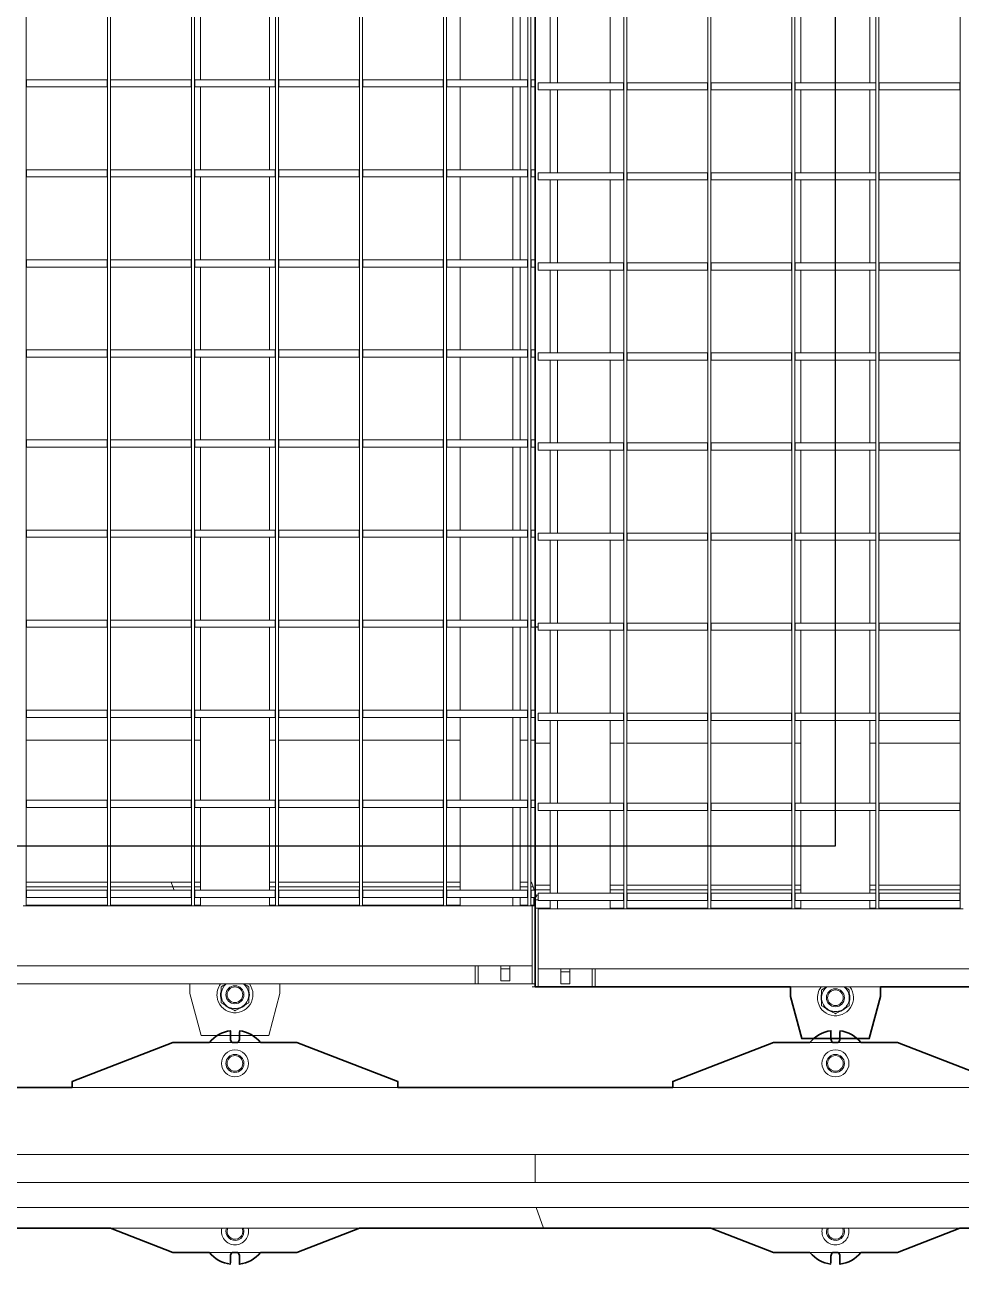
# Model space of a CAD drawing. Extents: x 28911 to 70911, y -59 to 29641.
# Drawn here: x 54923 to 56482, y 19066 to 21130 of the extents above; entities that cross this region are included whole.
import ezdxf

# ---------------------------------------------------------------- set-up
doc = ezdxf.new("R2010")
doc.units = 0
doc.header["$LTSCALE"] = 300
doc.header["$MEASUREMENT"] = 0
doc.linetypes.add('CONTINUA', pattern=[0])
for name, color, linetype, lineweight in [('21 CONTINUA 0.05', 6, 'Continuous', 9), ('22 CONTINUA 0.18', 3, 'Continuous', 18), ('23 CONTINUA 0.35', 4, 'Continuous', 35)]:
    doc.layers.add(name, color=color, linetype=linetype, lineweight=lineweight)

# ---------------------------------------------------------------- blocks, each defined once
blk = doc.blocks.new('A$Cdbd99e87')
at = {"layer": '21 CONTINUA 0.05', "color": 253, "linetype": 'Continuous'}
for p, q in [((0, 1587), (0, 1596)), ((2.5, 1586), (2.5, 1599)), ((2.5, 1599), (7.5, 1599)), ((7.5, 1600), (7.5, -1600)), ((12.5, 1600), (12.5, -1600)), ((12.5, 1599), (25, 1599)), ((25, 1586), (25, 1600)), ((37, 1586), (37, 1600)), ((125, 1586), (125, 1600)), ((147.5, 1600), (147.5, -1600)), ((152.5, 1600), (152.5, -1600)), ((287.5, 1600), (287.5, -1600)), ((292.5, 1600), (292.5, -1600)), ((427.5, 1600), (427.5, -1600)), ((432.5, 1600), (432.5, -1600)), ((442.5, 1586), (442.5, 1600)), ((557.5, 1586), (557.5, 1600)), ((567.5, 1600), (567.5, -1600)), ((572.5, 1600), (572.5, -1600)), ((707.5, 1600), (707.5, -1600)), ((712.5, 1600), (712.5, -1600)), ((847.5, 1600), (847.5, -1600)), ((0, 1585), (-2.4, 1585)), ((0, 1578.3), (-2.4, 1585)), ((0, 1587), (2.5, 1587)), ((0, 1587), (0, 1586)), ((7, 1586), (0, 1586)), ((0, 1586), (0, 1574)), ((7, 1574), (0, 1574)), ((0, 1574), (0, 1436)), ((1.5, 1574), (3.6, 1568.1)), ((7, 1586), (7, 1574)), ((7.5, 1586), (7, 1586)), ((7, 1574), (7.5, 1574)), ((13, 1586), (12.5, 1586)), ((12.5, 1574), (13, 1574)), ((13, 1586), (13, 1574)), ((147, 1586), (13, 1586)), ((147, 1574), (13, 1574)), ((25, 1436), (25, 1574)), ((37, 1436), (37, 1574)), ((125, 1436), (125, 1574)), ((147, 1586), (147, 1574)), ((147.5, 1586), (147, 1586)), ((147, 1574), (147.5, 1574)), ((153, 1586), (152.5, 1586)), ((152.5, 1574), (153, 1574)), ((153, 1586), (153, 1574)), ((287, 1586), (153, 1586)), ((287, 1574), (153, 1574)), ((287, 1586), (287, 1574)), ((287.5, 1586), (287, 1586)), ((287, 1574), (287.5, 1574)), ((293, 1586), (292.5, 1586)), ((292.5, 1574), (293, 1574)), ((293, 1586), (293, 1574)), ((427, 1586), (293, 1586)), ((427, 1574), (293, 1574)), ((427, 1586), (427, 1574)), ((427.5, 1586), (427, 1586)), ((427, 1574), (427.5, 1574)), ((433, 1586), (432.5, 1586)), ((432.5, 1574), (433, 1574)), ((433, 1586), (433, 1574)), ((567, 1586), (433, 1586)), ((567, 1574), (433, 1574)), ((442.5, 1436), (442.5, 1574)), ((557.5, 1436), (557.5, 1574)), ((567, 1586), (567, 1574)), ((567.5, 1586), (567, 1586)), ((567, 1574), (567.5, 1574)), ((573, 1586), (572.5, 1586)), ((572.5, 1574), (573, 1574)), ((573, 1586), (573, 1574)), ((707, 1586), (573, 1586)), ((707, 1574), (573, 1574)), ((603.6, 1568.1), (601.5, 1574)), ((707, 1586), (707, 1574)), ((707.5, 1586), (707, 1586)), ((707, 1574), (707.5, 1574)), ((713, 1586), (712.5, 1586)), ((712.5, 1574), (713, 1574)), ((713, 1586), (713, 1574)), ((847, 1586), (713, 1586)), ((847, 1574), (713, 1574)), ((847, 1586), (847, 1574)), ((847.5, 1586), (847, 1586)), ((847, 1574), (847.5, 1574)), ((7.5, 1568.1), (3.6, 1568.1)), ((6.4, 1560.3), (3.6, 1568.1)), ((7.5, 1560.3), (6.4, 1560.3)), ((25, 1568.1), (12.5, 1568.1)), ((25, 1560.3), (12.5, 1560.3)), ((147.5, 1568.1), (125, 1568.1)), ((147.5, 1560.3), (125, 1560.3)), ((287.5, 1568.1), (152.5, 1568.1)), ((287.5, 1560.3), (152.5, 1560.3)), ((427.5, 1568.1), (292.5, 1568.1)), ((427.5, 1560.3), (292.5, 1560.3)), ((442.5, 1568.1), (432.5, 1568.1)), ((442.5, 1560.3), (432.5, 1560.3)), ((567.5, 1568.1), (557.5, 1568.1)), ((567.5, 1560.3), (557.5, 1560.3)), ((603.6, 1568.1), (572.5, 1568.1)), ((606.4, 1560.3), (572.5, 1560.3)), ((603.6, 1568.1), (606.4, 1560.3)), ((603.6, 1568.1), (707.5, 1568.1)), ((707.5, 1560.3), (606.4, 1560.3)), ((712.5, 1568.1), (847.5, 1568.1)), ((847.5, 1560.3), (712.5, 1560.3)), ((0, 1436), (0, 1424)), ((7, 1436), (0, 1436)), ((7, 1436), (7, 1424)), ((7.5, 1436), (7, 1436)), ((13, 1436), (12.5, 1436)), ((13, 1436), (13, 1424)), ((147, 1436), (13, 1436)), ((147, 1436), (147, 1424)), ((147.5, 1436), (147, 1436)), ((153, 1436), (152.5, 1436)), ((153, 1436), (153, 1424)), ((287, 1436), (153, 1436)), ((287, 1436), (287, 1424)), ((287.5, 1436), (287, 1436)), ((293, 1436), (292.5, 1436)), ((293, 1436), (293, 1424)), ((427, 1436), (293, 1436)), ((427, 1436), (427, 1424)), ((427.5, 1436), (427, 1436)), ((433, 1436), (432.5, 1436)), ((433, 1436), (433, 1424)), ((567, 1436), (433, 1436)), ((567, 1436), (567, 1424)), ((567.5, 1436), (567, 1436)), ((573, 1436), (572.5, 1436)), ((573, 1436), (573, 1424)), ((707, 1436), (573, 1436)), ((707, 1436), (707, 1424)), ((707.5, 1436), (707, 1436)), ((713, 1436), (712.5, 1436)), ((713, 1436), (713, 1424)), ((847, 1436), (713, 1436)), ((847, 1436), (847, 1424)), ((847.5, 1436), (847, 1436)), ((7, 1424), (0, 1424)), ((0, 1424), (0, 1329.2)), ((7, 1424), (7.5, 1424)), ((12.5, 1424), (13, 1424)), ((147, 1424), (13, 1424)), ((25, 1286), (25, 1424)), ((37, 1286), (37, 1424)), ((125, 1286), (125, 1424)), ((147, 1424), (147.5, 1424)), ((152.5, 1424), (153, 1424)), ((287, 1424), (153, 1424)), ((287, 1424), (287.5, 1424)), ((292.5, 1424), (293, 1424)), ((427, 1424), (293, 1424)), ((427, 1424), (427.5, 1424)), ((432.5, 1424), (433, 1424)), ((567, 1424), (433, 1424)), ((442.5, 1286), (442.5, 1424)), ((557.5, 1286), (557.5, 1424)), ((567, 1424), (567.5, 1424)), ((572.5, 1424), (573, 1424)), ((707, 1424), (573, 1424)), ((707, 1424), (707.5, 1424)), ((712.5, 1424), (713, 1424)), ((847, 1424), (713, 1424)), ((847, 1424), (847.5, 1424)), ((0, 1329.2), (0, 1324)), ((0, 1324), (7.5, 1324)), ((0, 1286), (0, 1324)), ((12.5, 1324), (25, 1324)), ((125, 1324), (147.5, 1324)), ((152.5, 1324), (287.5, 1324)), ((292.5, 1324), (427.5, 1324)), ((432.5, 1324), (442.5, 1324)), ((557.5, 1324), (567.5, 1324)), ((572.5, 1324), (707.5, 1324)), ((712.5, 1324), (847.5, 1324)), ((0, 1286), (0, 1274)), ((7, 1286), (0, 1286)), ((7, 1286), (7, 1274)), ((7.5, 1286), (7, 1286)), ((13, 1286), (12.5, 1286)), ((13, 1286), (13, 1274)), ((147, 1286), (13, 1286)), ((147, 1286), (147, 1274)), ((147.5, 1286), (147, 1286)), ((153, 1286), (152.5, 1286)), ((153, 1286), (153, 1274)), ((287, 1286), (153, 1286)), ((287, 1286), (287, 1274)), ((287.5, 1286), (287, 1286)), ((293, 1286), (292.5, 1286)), ((293, 1286), (293, 1274)), ((427, 1286), (293, 1286)), ((427, 1286), (427, 1274)), ((427.5, 1286), (427, 1286)), ((433, 1286), (432.5, 1286)), ((433, 1286), (433, 1274)), ((567, 1286), (433, 1286)), ((567, 1286), (567, 1274)), ((567.5, 1286), (567, 1286)), ((573, 1286), (572.5, 1286)), ((573, 1286), (573, 1274)), ((707, 1286), (573, 1286)), ((707, 1286), (707, 1274)), ((707.5, 1286), (707, 1286)), ((713, 1286), (712.5, 1286)), ((713, 1286), (713, 1274)), ((847, 1286), (713, 1286)), ((847, 1286), (847, 1274)), ((847.5, 1286), (847, 1286)), ((7, 1274), (0, 1274)), ((0, 1213.1), (0, 1274)), ((7, 1274), (7.5, 1274)), ((12.5, 1274), (13, 1274)), ((147, 1274), (13, 1274)), ((25, 1136), (25, 1274)), ((37, 1136), (37, 1274)), ((125, 1136), (125, 1274)), ((147, 1274), (147.5, 1274)), ((152.5, 1274), (153, 1274)), ((287, 1274), (153, 1274)), ((287, 1274), (287.5, 1274)), ((292.5, 1274), (293, 1274)), ((427, 1274), (293, 1274)), ((427, 1274), (427.5, 1274)), ((432.5, 1274), (433, 1274)), ((567, 1274), (433, 1274)), ((442.5, 1136), (442.5, 1274)), ((557.5, 1136), (557.5, 1274)), ((567, 1274), (567.5, 1274)), ((572.5, 1274), (573, 1274)), ((707, 1274), (573, 1274)), ((707, 1274), (707.5, 1274)), ((712.5, 1274), (713, 1274)), ((847, 1274), (713, 1274)), ((847, 1274), (847.5, 1274)), ((0, 1136), (0, 1124)), ((7, 1136), (0, 1136)), ((7, 1136), (7, 1124)), ((7.5, 1136), (7, 1136)), ((13, 1136), (12.5, 1136)), ((13, 1136), (13, 1124)), ((147, 1136), (13, 1136)), ((147, 1136), (147, 1124)), ((147.5, 1136), (147, 1136)), ((153, 1136), (152.5, 1136)), ((153, 1136), (153, 1124)), ((287, 1136), (153, 1136)), ((287, 1136), (287, 1124)), ((287.5, 1136), (287, 1136)), ((293, 1136), (292.5, 1136)), ((293, 1136), (293, 1124)), ((427, 1136), (293, 1136)), ((427, 1136), (427, 1124)), ((427.5, 1136), (427, 1136)), ((433, 1136), (432.5, 1136)), ((433, 1136), (433, 1124)), ((567, 1136), (433, 1136)), ((567, 1136), (567, 1124)), ((567.5, 1136), (567, 1136)), ((573, 1136), (572.5, 1136)), ((573, 1136), (573, 1124)), ((707, 1136), (573, 1136)), ((707, 1136), (707, 1124)), ((707.5, 1136), (707, 1136)), ((713, 1136), (712.5, 1136)), ((713, 1136), (713, 1124)), ((847, 1136), (713, 1136)), ((847, 1136), (847, 1124)), ((847.5, 1136), (847, 1136)), ((7, 1124), (0, 1124)), ((7, 1124), (7.5, 1124)), ((12.5, 1124), (13, 1124)), ((147, 1124), (13, 1124)), ((25, 986), (25, 1124)), ((37, 986), (37, 1124)), ((125, 986), (125, 1124)), ((147, 1124), (147.5, 1124)), ((152.5, 1124), (153, 1124)), ((287, 1124), (153, 1124)), ((287, 1124), (287.5, 1124)), ((292.5, 1124), (293, 1124)), ((427, 1124), (293, 1124)), ((427, 1124), (427.5, 1124)), ((432.5, 1124), (433, 1124)), ((567, 1124), (433, 1124)), ((442.5, 986), (442.5, 1124)), ((557.5, 986), (557.5, 1124)), ((567, 1124), (567.5, 1124)), ((572.5, 1124), (573, 1124)), ((707, 1124), (573, 1124)), ((707, 1124), (707.5, 1124)), ((712.5, 1124), (713, 1124)), ((847, 1124), (713, 1124)), ((847, 1124), (847.5, 1124)), ((0, 986), (0, 974)), ((7, 986), (0, 986)), ((7, 974), (0, 974)), ((7, 986), (7, 974)), ((7.5, 986), (7, 986)), ((7, 974), (7.5, 974)), ((13, 986), (12.5, 986)), ((12.5, 974), (13, 974)), ((13, 986), (13, 974)), ((147, 986), (13, 986)), ((147, 974), (13, 974)), ((25, 836), (25, 974)), ((37, 836), (37, 974)), ((125, 836), (125, 974)), ((147, 986), (147, 974)), ((147.5, 986), (147, 986)), ((147, 974), (147.5, 974)), ((153, 986), (152.5, 986)), ((152.5, 974), (153, 974)), ((153, 986), (153, 974)), ((287, 986), (153, 986)), ((287, 974), (153, 974)), ((287, 986), (287, 974)), ((287.5, 986), (287, 986)), ((287, 974), (287.5, 974)), ((293, 986), (292.5, 986)), ((292.5, 974), (293, 974)), ((293, 986), (293, 974)), ((427, 986), (293, 986)), ((427, 974), (293, 974)), ((427, 986), (427, 974)), ((427.5, 986), (427, 986)), ((427, 974), (427.5, 974)), ((433, 986), (432.5, 986)), ((432.5, 974), (433, 974)), ((433, 986), (433, 974)), ((567, 986), (433, 986)), ((567, 974), (433, 974)), ((442.5, 836), (442.5, 974)), ((557.5, 836), (557.5, 974)), ((567, 986), (567, 974)), ((567.5, 986), (567, 986)), ((567, 974), (567.5, 974)), ((573, 986), (572.5, 986)), ((572.5, 974), (573, 974)), ((573, 986), (573, 974)), ((707, 986), (573, 986)), ((707, 974), (573, 974)), ((707, 986), (707, 974)), ((707.5, 986), (707, 986)), ((707, 974), (707.5, 974)), ((713, 986), (712.5, 986)), ((712.5, 974), (713, 974)), ((713, 986), (713, 974)), ((847, 986), (713, 986)), ((847, 974), (713, 974)), ((847, 986), (847, 974)), ((847.5, 986), (847, 986)), ((847, 974), (847.5, 974)), ((0, 836), (0, 824)), ((7, 836), (0, 836)), ((7, 836), (7, 824)), ((7.5, 836), (7, 836)), ((13, 836), (12.5, 836)), ((13, 836), (13, 824)), ((147, 836), (13, 836)), ((147, 836), (147, 824)), ((147.5, 836), (147, 836)), ((153, 836), (152.5, 836)), ((153, 836), (153, 824)), ((287, 836), (153, 836)), ((287, 836), (287, 824)), ((287.5, 836), (287, 836)), ((293, 836), (292.5, 836)), ((293, 836), (293, 824)), ((427, 836), (293, 836)), ((427, 836), (427, 824)), ((427.5, 836), (427, 836)), ((433, 836), (432.5, 836)), ((433, 836), (433, 824)), ((567, 836), (433, 836)), ((567, 836), (567, 824)), ((567.5, 836), (567, 836)), ((573, 836), (572.5, 836)), ((573, 836), (573, 824)), ((707, 836), (573, 836)), ((707, 836), (707, 824)), ((707.5, 836), (707, 836)), ((713, 836), (712.5, 836)), ((713, 836), (713, 824)), ((847, 836), (713, 836)), ((847, 836), (847, 824)), ((847.5, 836), (847, 836)), ((7, 824), (0, 824)), ((7, 824), (7.5, 824)), ((12.5, 824), (13, 824)), ((147, 824), (13, 824)), ((25, 686), (25, 824)), ((37, 686), (37, 824)), ((125, 686), (125, 824)), ((147, 824), (147.5, 824)), ((152.5, 824), (153, 824)), ((287, 824), (153, 824)), ((287, 824), (287.5, 824)), ((292.5, 824), (293, 824)), ((427, 824), (293, 824)), ((427, 824), (427.5, 824)), ((432.5, 824), (433, 824)), ((567, 824), (433, 824)), ((442.5, 686), (442.5, 824)), ((557.5, 686), (557.5, 824)), ((567, 824), (567.5, 824)), ((572.5, 824), (573, 824)), ((707, 824), (573, 824)), ((707, 824), (707.5, 824)), ((712.5, 824), (713, 824)), ((847, 824), (713, 824)), ((847, 824), (847.5, 824)), ((0, 686), (0, 674)), ((7, 686), (0, 686)), ((7, 686), (7, 674)), ((7.5, 686), (7, 686)), ((13, 686), (12.5, 686)), ((13, 686), (13, 674)), ((147, 686), (13, 686)), ((147, 686), (147, 674)), ((147.5, 686), (147, 686)), ((153, 686), (152.5, 686)), ((153, 686), (153, 674)), ((287, 686), (153, 686)), ((287, 686), (287, 674)), ((287.5, 686), (287, 686)), ((293, 686), (292.5, 686)), ((293, 686), (293, 674)), ((427, 686), (293, 686)), ((427, 686), (427, 674)), ((427.5, 686), (427, 686)), ((433, 686), (432.5, 686)), ((433, 686), (433, 674)), ((567, 686), (433, 686)), ((567, 686), (567, 674)), ((567.5, 686), (567, 686)), ((573, 686), (572.5, 686)), ((573, 686), (573, 674)), ((707, 686), (573, 686)), ((707, 686), (707, 674)), ((707.5, 686), (707, 686)), ((713, 686), (712.5, 686)), ((713, 686), (713, 674)), ((847, 686), (713, 686)), ((847, 686), (847, 674)), ((847.5, 686), (847, 686)), ((7, 674), (0, 674)), ((7, 674), (7.5, 674)), ((12.5, 674), (13, 674)), ((147, 674), (13, 674)), ((25, 536), (25, 674)), ((37, 536), (37, 674)), ((125, 536), (125, 674)), ((147, 674), (147.5, 674)), ((152.5, 674), (153, 674)), ((287, 674), (153, 674)), ((287, 674), (287.5, 674)), ((292.5, 674), (293, 674)), ((427, 674), (293, 674)), ((427, 674), (427.5, 674)), ((432.5, 674), (433, 674)), ((567, 674), (433, 674)), ((442.5, 536), (442.5, 674)), ((557.5, 536), (557.5, 674)), ((567, 674), (567.5, 674)), ((572.5, 674), (573, 674)), ((707, 674), (573, 674)), ((707, 674), (707.5, 674)), ((712.5, 674), (713, 674)), ((847, 674), (713, 674)), ((847, 674), (847.5, 674)), ((0, 536), (0, 524)), ((7, 536), (0, 536)), ((7, 524), (0, 524)), ((7, 536), (7, 524)), ((7.5, 536), (7, 536)), ((7, 524), (7.5, 524)), ((13, 536), (12.5, 536)), ((12.5, 524), (13, 524)), ((13, 536), (13, 524)), ((147, 536), (13, 536)), ((147, 524), (13, 524)), ((25, 386), (25, 524)), ((37, 386), (37, 524)), ((125, 386), (125, 524)), ((147, 536), (147, 524)), ((147.5, 536), (147, 536)), ((147, 524), (147.5, 524)), ((153, 536), (152.5, 536)), ((152.5, 524), (153, 524)), ((153, 536), (153, 524)), ((287, 536), (153, 536)), ((287, 524), (153, 524)), ((287, 536), (287, 524)), ((287.5, 536), (287, 536)), ((287, 524), (287.5, 524)), ((293, 536), (292.5, 536)), ((292.5, 524), (293, 524)), ((293, 536), (293, 524)), ((427, 536), (293, 536)), ((427, 524), (293, 524)), ((427, 536), (427, 524)), ((427.5, 536), (427, 536)), ((427, 524), (427.5, 524)), ((433, 536), (432.5, 536)), ((432.5, 524), (433, 524)), ((433, 536), (433, 524)), ((567, 536), (433, 536)), ((567, 524), (433, 524)), ((442.5, 386), (442.5, 524)), ((557.5, 386), (557.5, 524)), ((567, 536), (567, 524)), ((567.5, 536), (567, 536)), ((567, 524), (567.5, 524)), ((573, 536), (572.5, 536)), ((572.5, 524), (573, 524)), ((573, 536), (573, 524)), ((707, 536), (573, 536)), ((707, 524), (573, 524)), ((707, 536), (707, 524)), ((707.5, 536), (707, 536)), ((707, 524), (707.5, 524)), ((713, 536), (712.5, 536)), ((712.5, 524), (713, 524)), ((713, 536), (713, 524)), ((847, 536), (713, 536)), ((847, 524), (713, 524)), ((847, 536), (847, 524)), ((847.5, 536), (847, 536)), ((847, 524), (847.5, 524)), ((0, 386), (0, 374)), ((7, 386), (0, 386)), ((7, 374), (0, 374)), ((7, 386), (7, 374)), ((7.5, 386), (7, 386)), ((7, 374), (7.5, 374)), ((13, 386), (12.5, 386)), ((12.5, 374), (13, 374)), ((13, 386), (13, 374)), ((147, 386), (13, 386)), ((147, 374), (13, 374)), ((25, 236), (25, 374)), ((37, 236), (37, 374)), ((125, 236), (125, 374)), ((147, 386), (147, 374)), ((147.5, 386), (147, 386)), ((147, 374), (147.5, 374)), ((153, 386), (152.5, 386)), ((152.5, 374), (153, 374)), ((153, 386), (153, 374)), ((287, 386), (153, 386)), ((287, 374), (153, 374)), ((287, 386), (287, 374)), ((287.5, 386), (287, 386)), ((287, 374), (287.5, 374)), ((293, 386), (292.5, 386)), ((292.5, 374), (293, 374)), ((293, 386), (293, 374)), ((427, 386), (293, 386)), ((427, 374), (293, 374)), ((427, 386), (427, 374)), ((427.5, 386), (427, 386)), ((427, 374), (427.5, 374)), ((433, 386), (432.5, 386)), ((432.5, 374), (433, 374)), ((433, 386), (433, 374)), ((567, 386), (433, 386)), ((567, 374), (433, 374)), ((442.5, 236), (442.5, 374)), ((557.5, 236), (557.5, 374)), ((567, 386), (567, 374)), ((567.5, 386), (567, 386)), ((567, 374), (567.5, 374)), ((573, 386), (572.5, 386)), ((572.5, 374), (573, 374)), ((573, 386), (573, 374)), ((707, 386), (573, 386)), ((707, 374), (573, 374)), ((707, 386), (707, 374)), ((707.5, 386), (707, 386)), ((707, 374), (707.5, 374)), ((713, 386), (712.5, 386)), ((712.5, 374), (713, 374)), ((713, 386), (713, 374)), ((847, 386), (713, 386)), ((847, 374), (713, 374)), ((847, 386), (847, 374)), ((847.5, 386), (847, 386)), ((847, 374), (847.5, 374)), ((7, 236), (0, 236)), ((0, 236), (0, 224)), ((7, 236), (7, 224)), ((7.5, 236), (7, 236)), ((13, 236), (12.5, 236)), ((13, 236), (13, 224)), ((147, 236), (13, 236)), ((147, 236), (147, 224)), ((147.5, 236), (147, 236)), ((153, 236), (152.5, 236)), ((153, 236), (153, 224)), ((287, 236), (153, 236)), ((287, 236), (287, 224)), ((287.5, 236), (287, 236)), ((293, 236), (292.5, 236)), ((293, 236), (293, 224)), ((427, 236), (293, 236)), ((427, 236), (427, 224)), ((427.5, 236), (427, 236)), ((433, 236), (432.5, 236)), ((433, 236), (433, 224)), ((567, 236), (433, 236)), ((567, 236), (567, 224)), ((567.5, 236), (567, 236)), ((573, 236), (572.5, 236)), ((573, 236), (573, 224)), ((707, 236), (573, 236)), ((707, 236), (707, 224)), ((707.5, 236), (707, 236)), ((713, 236), (712.5, 236)), ((713, 236), (713, 224)), ((847, 236), (713, 236)), ((847, 236), (847, 224)), ((847.5, 236), (847, 236)), ((7, 224), (0, 224)), ((7, 224), (7.5, 224)), ((12.5, 224), (13, 224)), ((147, 224), (13, 224)), ((25, 86), (25, 224)), ((37, 86), (37, 224)), ((125, 86), (125, 224)), ((147, 224), (147.5, 224)), ((152.5, 224), (153, 224)), ((287, 224), (153, 224)), ((287, 224), (287.5, 224)), ((292.5, 224), (293, 224)), ((427, 224), (293, 224)), ((427, 224), (427.5, 224)), ((432.5, 224), (433, 224)), ((567, 224), (433, 224)), ((442.5, 86), (442.5, 224)), ((557.5, 86), (557.5, 224)), ((567, 224), (567.5, 224)), ((572.5, 224), (573, 224)), ((707, 224), (573, 224)), ((707, 224), (707.5, 224)), ((712.5, 224), (713, 224)), ((847, 224), (713, 224)), ((847, 224), (847.5, 224))]:
    blk.add_line(p, q, dxfattribs=at)
at = {"layer": '22 CONTINUA 0.18', "color": 7, "linetype": 'Continuous'}
for p, q in [((425, 1746), (443.8, 1816)), ((443.8, 1816), (556.2, 1816)), ((556.2, 1816), (575, 1746)), ((486.7, 1766.9), (490.3, 1769)), ((509.7, 1769), (513.3, 1766.9)), ((425, 1730), (425, 1746)), ((477, 1745.9), (477, 1750.1)), ((523, 1750.1), (523, 1745.9)), ((575, 1746), (575, 1730)), ((0, -1730), (0, 1730)), ((5, 1730), (0, 1730)), ((5, 1700), (5, 1730)), ((5, 1730), (95, 1730)), ((42.5, 1705), (42.5, 1725)), ((42.5, 1725), (57.5, 1725)), ((57.5, 1705), (57.5, 1725)), ((95, 1730), (95, 1700)), ((100, 1730), (95, 1730)), ((900, 1730), (100, 1730)), ((100, 1700), (100, 1730)), ((517.1, 1731.1), (515.9, 1730)), ((995, 1700), (5, 1700)), ((5, 1700), (5, 1692.9)), ((5, 1692.9), (5, 1607.1)), ((42.5, 1705), (57.5, 1705)), ((42.5, 1700), (42.5, 1705)), ((42.5, 1700), (57.5, 1700)), ((57.5, 1700), (57.5, 1705))]:
    blk.add_line(p, q, dxfattribs=at)
at = {"layer": '22 CONTINUA 0.18', "color": 253, "linetype": 'Continuous'}
for p, q in [((7.5, 1600), (0, 1600)), ((5, 1607.1), (5, 1600)), ((7.5, 1600), (12.5, 1600)), ((37, 1600), (12.5, 1600)), ((37, 1600), (60.6, 1600)), ((60.6, 1600), (83.3, 1600)), ((147.5, 1600), (83.3, 1600)), ((147.5, 1599), (125, 1599)), ((147.5, 1600), (152.5, 1600)), ((287.5, 1600), (152.5, 1600)), ((287.5, 1599), (152.5, 1599)), ((287.5, 1600), (292.5, 1600)), ((427.5, 1600), (292.5, 1600)), ((427.5, 1599), (292.5, 1599)), ((427.5, 1600), (432.5, 1600)), ((477.2, 1600), (432.5, 1600)), ((442.5, 1599), (432.5, 1599)), ((477.2, 1600), (522.8, 1600)), ((567.5, 1600), (522.8, 1600)), ((567.5, 1599), (557.5, 1599)), ((567.5, 1600), (572.5, 1600)), ((707.5, 1600), (572.5, 1600)), ((707.5, 1599), (572.5, 1599)), ((707.5, 1600), (712.5, 1600)), ((847.5, 1600), (712.5, 1600)), ((847.5, 1599), (712.5, 1599)), ((847.5, 1600), (852.5, 1600))]:
    blk.add_line(p, q, dxfattribs=at)
at = {"layer": '22 CONTINUA 0.18', "color": 7, "linetype": 'Continuous', "flags": 128}
for points in [[(523.2, 1754.3), (523.3, 1753.6), (523.8, 1750.7)], [(484.1, 1730), (483.1, 1731), (482.9, 1731.2)]]:
    blk.add_lwpolyline(points, dxfattribs=at)
at = {"layer": '22 CONTINUA 0.18', "color": 7, "linetype": 'Continuous'}
for radius in [15, 13]:
    blk.add_circle((500, 1748), radius, dxfattribs=at)
for radius, start, end in [(30, 6.4252, 216.8699), (23.1, 125.1716, 174.8284), (24, 103.4464, 135.352), (23.1, 65.1716, 114.8284), (24, 44.4822, 76.3361), (23.1, 5.1716, 54.8284), (24, 164.8616, 195.2291), (23.1, 185.1716, 231.2078), (23.1, 308.7922, 354.8284), (24, 344.8613, 6.4252), (30, 323.1301, 6.4252)]:
    blk.add_arc((500, 1748), radius, start, end, dxfattribs=at)
for points, knots in [([(486.7, 1766.9), (485.1, 1765.9), (481.8, 1764), (478.6, 1762.2), (477, 1761.3)], [0, 0, 0, 0, 0.496394, 1, 1, 1, 1]), ([(477, 1761.3), (477, 1759.5), (477, 1755.8), (477, 1752), (477, 1750.1)], [0, 0, 0, 0, 0.496994, 1, 1, 1, 1]), ([(500, 1774.6), (498.4, 1773.6), (495.2, 1771.8), (492, 1769.9), (490.3, 1769)], [0, 0, 0, 0, 0.496994, 1, 1, 1, 1]), ([(509.7, 1769), (508.1, 1769.9), (504.8, 1771.8), (501.6, 1773.6), (500, 1774.6)], [0, 0, 0, 0, 0.496394, 1, 1, 1, 1]), ([(523, 1761.3), (521.4, 1762.2), (518.2, 1764), (515, 1765.9), (513.3, 1766.9)], [0, 0, 0, 0, 0.496994, 1, 1, 1, 1]), ([(523, 1750.1), (523, 1752), (523, 1755.8), (523, 1759.4), (523, 1761.3)], [0, 0, 0, 0, 0.496394, 1, 1, 1, 1]), ([(477, 1745.9), (477, 1744), (477, 1740.2), (477, 1736.6), (477, 1734.7)], [0, 0, 0, 0, 0.496394, 1, 1, 1, 1]), ([(477, 1734.7), (478.6, 1733.8), (481.3, 1732.3), (484, 1730.7), (485.2, 1730)], [0, 0, 0, 0, 0.588288, 1, 1, 1, 1]), ([(514.8, 1730), (515.9, 1730.6), (518.7, 1732.2), (521.4, 1733.8), (523, 1734.7)], [0, 0, 0, 0, 0.403896, 1, 1, 1, 1]), ([(523, 1734.7), (523, 1736.5), (523, 1740.2), (523, 1744), (523, 1745.9)], [0, 0, 0, 0, 0.496994, 1, 1, 1, 1])]:
    blk.add_open_spline(points, degree=3, knots=knots, dxfattribs=at)
blk = doc.blocks.new('A$C85772a73')
at = {"layer": '22 CONTINUA 0.18', "color": 7, "linetype": 'CONTINUA'}
for p, q in [((2491.9, 196.6), (2492.5, 196.1)), ((2492.5, 194.5), (2492.5, 183.2)), ((2507.5, 196.1), (2508.1, 196.6)), ((2507.5, 183.2), (2507.5, 194.5)), ((3491.9, 196.6), (3492.5, 196.1)), ((3492.5, 194.5), (3492.5, 183.2)), ((3507.5, 196.1), (3508.1, 196.6)), ((3507.5, 183.2), (3507.5, 194.5)), ((2292.7, 136.8), (2396.6, 177.1)), ((2396.9, 177.2), (2405.3, 177.2)), ((2405.3, 177.2), (2454.4, 177.2)), ((2454.4, 177.2), (2455.7, 177.2)), ((2455.7, 177.2), (2544.3, 177.2)), ((2544.3, 177.2), (2545.6, 177.2)), ((2545.6, 177.2), (2594.7, 177.2)), ((2594.7, 177.2), (2603.1, 177.2)), ((2603.4, 177.1), (2707.3, 136.8)), ((3292.7, 136.8), (3396.6, 177.1)), ((3396.9, 177.2), (3405.3, 177.2)), ((3405.3, 177.2), (3454.4, 177.2)), ((3454.4, 177.2), (3455.7, 177.2)), ((3455.7, 177.2), (3544.3, 177.2)), ((3544.3, 177.2), (3545.6, 177.2)), ((3545.6, 177.2), (3594.7, 177.2)), ((3594.7, 177.2), (3603.1, 177.2)), ((3603.4, 177.1), (3707.3, 136.8)), ((2986.2, 136.8), (986.2, 136.8)), ((2998.5, 102.1), (2986.2, 136.8)), ((5986.2, 136.8), (2986.2, 136.8)), ((0, 102.1), (6000, 102.1)), ((6000, 102.1), (0, 102.1)), ((1000, 60.4), (3000, 60.4)), ((3000, 13.8), (3000, 60.4)), ((3000, 60.4), (6000, 60.4)), ((1000, 13.8), (3000, 13.8)), ((3000, 13.8), (6000, 13.8)), ((6000, -97.8), (0, -97.8)), ((2771, -98.8), (2771, -107.1)), ((3229, -98.8), (3229, -107.1)), ((3771, -98.8), (3771, -107.1)), ((2396.6, -172.8), (2229.6, -108.1)), ((2770.4, -108.1), (2603.4, -172.8)), ((3396.6, -172.8), (3229.6, -108.1)), ((3770.4, -108.1), (3603.4, -172.8)), ((2405.3, -172.8), (2396.9, -172.8)), ((2405.3, -172.8), (2454.4, -172.8)), ((2454.4, -172.8), (2455.7, -172.8)), ((2455.7, -172.8), (2544.3, -172.8)), ((2492.5, -178.8), (2492.5, -190.2)), ((2507.5, -190.2), (2507.5, -178.8)), ((2544.3, -172.8), (2545.6, -172.8)), ((2545.6, -172.8), (2594.7, -172.8)), ((2603.1, -172.8), (2594.7, -172.8)), ((3405.3, -172.8), (3396.9, -172.8)), ((3405.3, -172.8), (3454.4, -172.8)), ((3454.4, -172.8), (3455.7, -172.8)), ((3455.7, -172.8), (3544.3, -172.8)), ((3492.5, -178.8), (3492.5, -190.2)), ((3507.5, -190.2), (3507.5, -178.8)), ((3544.3, -172.8), (3545.6, -172.8)), ((3545.6, -172.8), (3594.7, -172.8)), ((3603.1, -172.8), (3594.7, -172.8)), ((2492.5, -191.8), (2491.9, -192.3)), ((2508.1, -192.3), (2507.5, -191.8)), ((3492.5, -191.8), (3491.9, -192.3)), ((3508.1, -192.3), (3507.5, -191.8))]:
    blk.add_line(p, q, dxfattribs=at)
for centre, radius in [((2500, -137.8), 22.5), ((2500, -137.8), 15), ((3500, -137.8), 22.5), ((3500, -137.8), 15), ((2500, -137.8), 13), ((3500, -137.8), 13)]:
    blk.add_circle(centre, radius, dxfattribs=at)
for centre, radius, start, end in [((2500, 142.1), 55, 98.4409, 140.4788), ((2500, 142.1), 55, 39.5212, 81.5591), ((3500, 142.1), 55, 98.4409, 140.4788), ((3500, 142.1), 55, 39.5212, 81.5591), ((2396.9, 176.3), 0.83, 90.0509, 111.2656), ((2500, 183.2), 7.5, 180, 233.1301), ((2500, 183.2), 7.5, 306.8699, 0), ((2603.1, 176.3), 0.83, 68.7344, 89.9491), ((3396.9, 176.3), 0.83, 90.0509, 111.2656), ((3500, 183.2), 7.5, 180, 233.1301), ((3500, 183.2), 7.5, 306.8699, 0), ((3603.1, 176.3), 0.83, 68.7344, 89.9491), ((2500, 142.1), 22.5, 90, 193.6244), ((2500, 142.1), 15, 339.3087, 180), ((2500, 142.1), 13, 335.94, 180), ((2500, 142.1), 22.5, 346.3756, 90), ((3500, 142.1), 22.5, 90, 193.6244), ((3500, 142.1), 15, 339.3087, 180), ((3500, 142.1), 13, 335.94, 180), ((3500, 142.1), 22.5, 346.3756, 90), ((2500, 142.1), 15, 180, 200.6913), ((2500, 142.1), 13, 180, 204.06), ((3500, 142.1), 15, 180, 200.6913), ((3500, 142.1), 13, 180, 204.06), ((2770, -98.8), 0.957, 357.3247, 87.0479), ((3230, -98.8), 0.957, 92.9521, 182.6753), ((3770, -98.8), 0.957, 357.3247, 87.0479), ((2770, -107.2), 0.998, 293.1168, 1.4669), ((3230, -107.2), 0.998, 178.5331, 246.8832), ((3770, -107.2), 0.998, 293.1168, 1.4669), ((2396.9, -172), 0.83, 248.7344, 269.9491), ((2500, -137.8), 55, 219.5212, 261.5591), ((2500, -178.8), 7.5, 126.8699, 180), ((2500, -178.8), 7.5, 0, 53.1301), ((2500, -137.8), 55, 278.4409, 320.4788), ((2603.1, -172), 0.83, 270.0509, 291.2656), ((3396.9, -172), 0.83, 248.7344, 269.9491), ((3500, -137.8), 55, 219.5212, 261.5591), ((3500, -178.8), 7.5, 126.8699, 180), ((3500, -178.8), 7.5, 0, 53.1301), ((3500, -137.8), 55, 278.4409, 320.4788), ((3603.1, -172), 0.83, 270.0509, 291.2656)]:
    blk.add_arc(centre, radius, start, end, dxfattribs=at)
for points, knots in [([(2492.5, 196.1), (2492.5, 196), (2492.5, 196), (2492.5, 195.6), (2492.5, 195.1), (2492.5, 194.7), (2492.5, 194.5)], [0, 0, 0, 0, 0.2505077, 0.5001592, 0.7499619, 1, 1, 1, 1]), ([(2507.5, 194.5), (2507.5, 194.7), (2507.5, 195.1), (2507.5, 195.6), (2507.5, 196), (2507.5, 196), (2507.5, 196.1)], [0, 0, 0, 0, 0.250602, 0.500291, 0.750045, 1, 1, 1, 1]), ([(3492.5, 196.1), (3492.5, 196), (3492.5, 196), (3492.5, 195.6), (3492.5, 195.1), (3492.5, 194.7), (3492.5, 194.5)], [0, 0, 0, 0, 0.2505077, 0.5001592, 0.7499619, 1, 1, 1, 1]), ([(3507.5, 194.5), (3507.5, 194.7), (3507.5, 195.1), (3507.5, 195.6), (3507.5, 196), (3507.5, 196), (3507.5, 196.1)], [0, 0, 0, 0, 0.250602, 0.500291, 0.750045, 1, 1, 1, 1]), ([(2492.5, -190.2), (2492.5, -190.4), (2492.5, -190.8), (2492.5, -191.3), (2492.5, -191.7), (2492.5, -191.7), (2492.5, -191.8)], [0, 0, 0, 0, 0.250602, 0.500291, 0.750045, 1, 1, 1, 1]), ([(2507.5, -191.8), (2507.5, -191.7), (2507.5, -191.7), (2507.5, -191.3), (2507.5, -190.8), (2507.5, -190.4), (2507.5, -190.2)], [0, 0, 0, 0, 0.250508, 0.500159, 0.749962, 1, 1, 1, 1]), ([(3492.5, -190.2), (3492.5, -190.4), (3492.5, -190.8), (3492.5, -191.3), (3492.5, -191.7), (3492.5, -191.7), (3492.5, -191.8)], [0, 0, 0, 0, 0.250602, 0.500291, 0.750045, 1, 1, 1, 1]), ([(3507.5, -191.8), (3507.5, -191.7), (3507.5, -191.7), (3507.5, -191.3), (3507.5, -190.8), (3507.5, -190.4), (3507.5, -190.2)], [0, 0, 0, 0, 0.250508, 0.500159, 0.749962, 1, 1, 1, 1])]:
    blk.add_open_spline(points, degree=3, knots=knots, dxfattribs=at)
at = {"layer": '23 CONTINUA 0.35', "color": 7, "linetype": 'CONTINUA'}
for points in [[(1507.5, 196.6, -0.188235), (1542.4, 177.2), (1544.3, 177.2), (1545.6, 177.2), (1594.7, 177.2), (1603.3, 177.2), (1707.3, 136.8), (2292.7, 136.8), (2396.7, 177.2), (2405.3, 177.2), (2454.4, 177.2), (2457.6, 177.2, -0.188235), (2492.5, 196.6), (2492.5, 183.2, 0.236068), (2495.5, 177.2), (2504.5, 177.2, 0.236068), (2507.5, 183.2), (2507.5, 194.5)], [(2507.5, 196.6, -0.188235), (2542.4, 177.2), (2544.3, 177.2), (2545.6, 177.2), (2594.7, 177.2), (2603.3, 177.2), (2707.3, 136.8), (2986.2, 136.8), (3292.7, 136.8), (3396.7, 177.2), (3405.3, 177.2), (3454.4, 177.2), (3457.6, 177.2, -0.188235), (3492.5, 196.6), (3492.5, 183.2, 0.236068), (3495.5, 177.2), (3504.5, 177.2, 0.236068), (3507.5, 183.2), (3507.5, 194.5)], [(3507.5, 196.6, -0.188235), (3542.4, 177.2), (3544.3, 177.2), (3545.6, 177.2), (3594.7, 177.2), (3603.3, 177.2), (3707.3, 136.8), (4292.7, 136.8), (4396.7, 177.2), (4405.3, 177.2), (4454.4, 177.2), (4457.6, 177.2, -0.188235), (4492.5, 196.6), (4492.5, 183.2, 0.236068), (4495.5, 177.2), (4504.5, 177.2, 0.236068), (4507.5, 183.2), (4507.5, 194.5)], [(2492.5, -192.3, -0.188235), (2457.6, -172.8), (2455.7, -172.8), (2454.4, -172.8), (2405.3, -172.8), (2396.7, -172.8), (2229, -107.9), (2229, -97.8), (1771, -97.8), (1771, -107.9), (1603.3, -172.8), (1594.7, -172.8), (1545.6, -172.8), (1542.4, -172.8, -0.188235), (1507.5, -192.3), (1507.5, -178.8, 0.236068), (1504.5, -172.8), (1495.5, -172.8, 0.236068), (1492.5, -178.8), (1492.5, -190.2)], [(3492.5, -192.3, -0.188235), (3457.6, -172.8), (3455.7, -172.8), (3454.4, -172.8), (3405.3, -172.8), (3396.7, -172.8), (3229, -107.9), (3229, -97.8), (2771, -97.8), (2771, -107.9), (2603.3, -172.8), (2594.7, -172.8), (2545.6, -172.8), (2542.4, -172.8, -0.188235), (2507.5, -192.3), (2507.5, -178.8, 0.236068), (2504.5, -172.8), (2495.5, -172.8, 0.236068), (2492.5, -178.8), (2492.5, -190.2)], [(4492.5, -192.3, -0.188235), (4457.6, -172.8), (4455.7, -172.8), (4454.4, -172.8), (4405.3, -172.8), (4396.7, -172.8), (4229, -107.9), (4229, -97.8), (3771, -97.8), (3771, -107.9), (3603.3, -172.8), (3594.7, -172.8), (3545.6, -172.8), (3542.4, -172.8, -0.188235), (3507.5, -192.3), (3507.5, -178.8, 0.236068), (3504.5, -172.8), (3495.5, -172.8, 0.236068), (3492.5, -178.8), (3492.5, -190.2)]]:
    blk.add_lwpolyline(points, format="xyb", dxfattribs=at)
blk = doc.blocks.new('A$C17a604b0')
at = {"layer": '21 CONTINUA 0.05', "color": 253, "linetype": 'Continuous'}
for p, q in [((147.5, -1600), (147.5, 1600)), ((152.5, -1600), (152.5, 1600)), ((287.5, -1600), (287.5, 1600)), ((292.5, -1600), (292.5, 1600)), ((427.5, -1600), (427.5, 1600)), ((432.5, -1600), (432.5, 1600)), ((567.5, -1600), (567.5, 1600)), ((572.5, -1600), (572.5, 1600)), ((707.5, -1600), (707.5, 1600)), ((25, -86), (25, -224)), ((37, -86), (37, -224)), ((125, -86), (125, -224)), ((442.5, -86), (442.5, -224)), ((557.5, -86), (557.5, -224)), ((5, -236), (5, -224)), ((5, -224), (147, -224)), ((147, -236), (147, -224)), ((147.5, -224), (147, -224)), ((153, -224), (152.5, -224)), ((153, -236), (153, -224)), ((153, -224), (287, -224)), ((287, -236), (287, -224)), ((287.5, -224), (287, -224)), ((293, -224), (292.5, -224)), ((293, -236), (293, -224)), ((293, -224), (427, -224)), ((427, -236), (427, -224)), ((427.5, -224), (427, -224)), ((433, -224), (432.5, -224)), ((433, -236), (433, -224)), ((433, -224), (567, -224)), ((567, -236), (567, -224)), ((567.5, -224), (567, -224)), ((573, -224), (572.5, -224)), ((573, -236), (573, -224)), ((573, -224), (707, -224)), ((707, -236), (707, -224)), ((707.5, -224), (707, -224)), ((5, -236), (147, -236)), ((25, -236), (25, -374)), ((37, -236), (37, -374)), ((125, -236), (125, -374)), ((147, -236), (147.5, -236)), ((152.5, -236), (153, -236)), ((153, -236), (287, -236)), ((287, -236), (287.5, -236)), ((292.5, -236), (293, -236)), ((293, -236), (427, -236)), ((427, -236), (427.5, -236)), ((432.5, -236), (433, -236)), ((433, -236), (567, -236)), ((442.5, -236), (442.5, -374)), ((557.5, -236), (557.5, -374)), ((567, -236), (567.5, -236)), ((572.5, -236), (573, -236)), ((573, -236), (707, -236)), ((707, -236), (707.5, -236)), ((5, -386), (5, -374)), ((5, -374), (147, -374)), ((5, -386), (147, -386)), ((25, -386), (25, -524)), ((37, -386), (37, -524)), ((125, -386), (125, -524)), ((147, -386), (147, -374)), ((147.5, -374), (147, -374)), ((147, -386), (147.5, -386)), ((153, -374), (152.5, -374)), ((152.5, -386), (153, -386)), ((153, -386), (153, -374)), ((153, -374), (287, -374)), ((153, -386), (287, -386)), ((287, -386), (287, -374)), ((287.5, -374), (287, -374)), ((287, -386), (287.5, -386)), ((293, -374), (292.5, -374)), ((292.5, -386), (293, -386)), ((293, -386), (293, -374)), ((293, -374), (427, -374)), ((293, -386), (427, -386)), ((427, -386), (427, -374)), ((427.5, -374), (427, -374)), ((427, -386), (427.5, -386)), ((433, -374), (432.5, -374)), ((432.5, -386), (433, -386)), ((433, -386), (433, -374)), ((433, -374), (567, -374)), ((433, -386), (567, -386)), ((442.5, -386), (442.5, -524)), ((557.5, -386), (557.5, -524)), ((567, -386), (567, -374)), ((567.5, -374), (567, -374)), ((567, -386), (567.5, -386)), ((573, -374), (572.5, -374)), ((572.5, -386), (573, -386)), ((573, -386), (573, -374)), ((573, -374), (707, -374)), ((573, -386), (707, -386)), ((707, -386), (707, -374)), ((707.5, -374), (707, -374)), ((707, -386), (707.5, -386)), ((5, -536), (5, -524)), ((5, -524), (147, -524)), ((5, -536), (147, -536)), ((25, -536), (25, -674)), ((37, -536), (37, -674)), ((125, -536), (125, -674)), ((147, -536), (147, -524)), ((147.5, -524), (147, -524)), ((147, -536), (147.5, -536)), ((153, -524), (152.5, -524)), ((152.5, -536), (153, -536)), ((153, -536), (153, -524)), ((153, -524), (287, -524)), ((153, -536), (287, -536)), ((287, -536), (287, -524)), ((287.5, -524), (287, -524)), ((287, -536), (287.5, -536)), ((293, -524), (292.5, -524)), ((292.5, -536), (293, -536)), ((293, -536), (293, -524)), ((293, -524), (427, -524)), ((293, -536), (427, -536)), ((427, -536), (427, -524)), ((427.5, -524), (427, -524)), ((427, -536), (427.5, -536)), ((433, -524), (432.5, -524)), ((432.5, -536), (433, -536)), ((433, -536), (433, -524)), ((433, -524), (567, -524)), ((433, -536), (567, -536)), ((442.5, -536), (442.5, -674)), ((557.5, -536), (557.5, -674)), ((567, -536), (567, -524)), ((567.5, -524), (567, -524)), ((567, -536), (567.5, -536)), ((573, -524), (572.5, -524)), ((572.5, -536), (573, -536)), ((573, -536), (573, -524)), ((573, -524), (707, -524)), ((573, -536), (707, -536)), ((707, -536), (707, -524)), ((707.5, -524), (707, -524)), ((707, -536), (707.5, -536)), ((5, -686), (5, -674)), ((5, -674), (147, -674)), ((147, -686), (147, -674)), ((147.5, -674), (147, -674)), ((153, -674), (152.5, -674)), ((153, -686), (153, -674)), ((153, -674), (287, -674)), ((287, -686), (287, -674)), ((287.5, -674), (287, -674)), ((293, -674), (292.5, -674)), ((293, -686), (293, -674)), ((293, -674), (427, -674)), ((427, -686), (427, -674)), ((427.5, -674), (427, -674)), ((433, -674), (432.5, -674)), ((433, -686), (433, -674)), ((433, -674), (567, -674)), ((567, -686), (567, -674)), ((567.5, -674), (567, -674)), ((573, -674), (572.5, -674)), ((573, -686), (573, -674)), ((573, -674), (707, -674)), ((707, -686), (707, -674)), ((707.5, -674), (707, -674)), ((5, -686), (147, -686)), ((25, -686), (25, -824)), ((37, -686), (37, -824)), ((125, -686), (125, -824)), ((147, -686), (147.5, -686)), ((152.5, -686), (153, -686)), ((153, -686), (287, -686)), ((287, -686), (287.5, -686)), ((292.5, -686), (293, -686)), ((293, -686), (427, -686)), ((427, -686), (427.5, -686)), ((432.5, -686), (433, -686)), ((433, -686), (567, -686)), ((442.5, -686), (442.5, -824)), ((557.5, -686), (557.5, -824)), ((567, -686), (567.5, -686)), ((572.5, -686), (573, -686)), ((573, -686), (707, -686)), ((707, -686), (707.5, -686)), ((5, -836), (5, -824)), ((5, -824), (147, -824)), ((147, -836), (147, -824)), ((147.5, -824), (147, -824)), ((153, -824), (152.5, -824)), ((153, -836), (153, -824)), ((153, -824), (287, -824)), ((287, -836), (287, -824)), ((287.5, -824), (287, -824)), ((293, -824), (292.5, -824)), ((293, -836), (293, -824)), ((293, -824), (427, -824)), ((427, -836), (427, -824)), ((427.5, -824), (427, -824)), ((433, -824), (432.5, -824)), ((433, -836), (433, -824)), ((433, -824), (567, -824)), ((567, -836), (567, -824)), ((567.5, -824), (567, -824)), ((573, -824), (572.5, -824)), ((573, -836), (573, -824)), ((573, -824), (707, -824)), ((707, -836), (707, -824)), ((707.5, -824), (707, -824)), ((5, -836), (147, -836)), ((25, -836), (25, -974)), ((37, -836), (37, -974)), ((125, -836), (125, -974)), ((147, -836), (147.5, -836)), ((152.5, -836), (153, -836)), ((153, -836), (287, -836)), ((287, -836), (287.5, -836)), ((292.5, -836), (293, -836)), ((293, -836), (427, -836)), ((427, -836), (427.5, -836)), ((432.5, -836), (433, -836)), ((433, -836), (567, -836)), ((442.5, -836), (442.5, -974)), ((557.5, -836), (557.5, -974)), ((567, -836), (567.5, -836)), ((572.5, -836), (573, -836)), ((573, -836), (707, -836)), ((707, -836), (707.5, -836)), ((5, -986), (5, -974)), ((5, -974), (147, -974)), ((5, -986), (147, -986)), ((25, -986), (25, -1124)), ((37, -986), (37, -1124)), ((125, -986), (125, -1124)), ((147, -986), (147, -974)), ((147.5, -974), (147, -974)), ((147, -986), (147.5, -986)), ((153, -974), (152.5, -974)), ((152.5, -986), (153, -986)), ((153, -986), (153, -974)), ((153, -974), (287, -974)), ((153, -986), (287, -986)), ((287, -986), (287, -974)), ((287.5, -974), (287, -974)), ((287, -986), (287.5, -986)), ((293, -974), (292.5, -974)), ((292.5, -986), (293, -986)), ((293, -986), (293, -974)), ((293, -974), (427, -974)), ((293, -986), (427, -986)), ((427, -986), (427, -974)), ((427.5, -974), (427, -974)), ((427, -986), (427.5, -986)), ((433, -974), (432.5, -974)), ((432.5, -986), (433, -986)), ((433, -986), (433, -974)), ((433, -974), (567, -974)), ((433, -986), (567, -986)), ((442.5, -986), (442.5, -1124)), ((557.5, -986), (557.5, -1124)), ((567, -986), (567, -974)), ((567.5, -974), (567, -974)), ((567, -986), (567.5, -986)), ((573, -974), (572.5, -974)), ((572.5, -986), (573, -986)), ((573, -986), (573, -974)), ((573, -974), (707, -974)), ((573, -986), (707, -986)), ((707, -986), (707, -974)), ((707.5, -974), (707, -974)), ((707, -986), (707.5, -986)), ((5, -1130.3), (0, -1130.3)), ((5, -1130.5), (0, -1130.5)), ((5, -1131), (0, -1131)), ((5, -1136), (5, -1124)), ((5, -1124), (147, -1124)), ((147, -1136), (147, -1124)), ((147.5, -1124), (147, -1124)), ((153, -1124), (152.5, -1124)), ((153, -1136), (153, -1124)), ((153, -1124), (287, -1124)), ((287, -1136), (287, -1124)), ((287.5, -1124), (287, -1124)), ((293, -1124), (292.5, -1124)), ((293, -1136), (293, -1124)), ((293, -1124), (427, -1124)), ((427, -1136), (427, -1124)), ((427.5, -1124), (427, -1124)), ((433, -1124), (432.5, -1124)), ((433, -1136), (433, -1124)), ((433, -1124), (567, -1124)), ((567, -1136), (567, -1124)), ((567.5, -1124), (567, -1124)), ((573, -1124), (572.5, -1124)), ((573, -1136), (573, -1124)), ((573, -1124), (707, -1124)), ((707, -1136), (707, -1124)), ((707.5, -1124), (707, -1124)), ((5, -1136), (147, -1136)), ((25, -1136), (25, -1274)), ((37, -1136), (37, -1274)), ((125, -1136), (125, -1274)), ((147, -1136), (147.5, -1136)), ((152.5, -1136), (153, -1136)), ((153, -1136), (287, -1136)), ((287, -1136), (287.5, -1136)), ((292.5, -1136), (293, -1136)), ((293, -1136), (427, -1136)), ((427, -1136), (427.5, -1136)), ((432.5, -1136), (433, -1136)), ((433, -1136), (567, -1136)), ((442.5, -1136), (442.5, -1274)), ((557.5, -1136), (557.5, -1274)), ((567, -1136), (567.5, -1136)), ((572.5, -1136), (573, -1136)), ((573, -1136), (707, -1136)), ((707, -1136), (707.5, -1136)), ((5, -1286), (5, -1274)), ((5, -1274), (147, -1274)), ((147, -1286), (147, -1274)), ((147.5, -1274), (147, -1274)), ((153, -1274), (152.5, -1274)), ((153, -1286), (153, -1274)), ((153, -1274), (287, -1274)), ((287, -1286), (287, -1274)), ((287.5, -1274), (287, -1274)), ((293, -1274), (292.5, -1274)), ((293, -1286), (293, -1274)), ((293, -1274), (427, -1274)), ((427, -1286), (427, -1274)), ((427.5, -1274), (427, -1274)), ((433, -1274), (432.5, -1274)), ((433, -1286), (433, -1274)), ((433, -1274), (567, -1274)), ((567, -1286), (567, -1274)), ((567.5, -1274), (567, -1274)), ((573, -1274), (572.5, -1274)), ((573, -1286), (573, -1274)), ((573, -1274), (707, -1274)), ((707, -1286), (707, -1274)), ((707.5, -1274), (707, -1274)), ((5, -1286), (147, -1286)), ((25, -1286), (25, -1424)), ((37, -1286), (37, -1424)), ((125, -1286), (125, -1424)), ((147, -1286), (147.5, -1286)), ((152.5, -1286), (153, -1286)), ((153, -1286), (287, -1286)), ((287, -1286), (287.5, -1286)), ((292.5, -1286), (293, -1286)), ((293, -1286), (427, -1286)), ((427, -1286), (427.5, -1286)), ((432.5, -1286), (433, -1286)), ((433, -1286), (567, -1286)), ((442.5, -1286), (442.5, -1424)), ((557.5, -1286), (557.5, -1424)), ((567, -1286), (567.5, -1286)), ((572.5, -1286), (573, -1286)), ((573, -1286), (707, -1286)), ((707, -1286), (707.5, -1286)), ((25, -1324), (0, -1324)), ((147.5, -1324), (125, -1324)), ((287.5, -1324), (152.5, -1324)), ((427.5, -1324), (292.5, -1324)), ((442.5, -1324), (432.5, -1324)), ((567.5, -1324), (557.5, -1324)), ((707.5, -1324), (572.5, -1324)), ((5, -1436), (5, -1424)), ((5, -1424), (147, -1424)), ((147, -1436), (147, -1424)), ((147.5, -1424), (147, -1424)), ((153, -1424), (152.5, -1424)), ((153, -1436), (153, -1424)), ((153, -1424), (287, -1424)), ((287, -1436), (287, -1424)), ((287.5, -1424), (287, -1424)), ((293, -1424), (292.5, -1424)), ((293, -1436), (293, -1424)), ((293, -1424), (427, -1424)), ((427, -1436), (427, -1424)), ((427.5, -1424), (427, -1424)), ((433, -1424), (432.5, -1424)), ((433, -1436), (433, -1424)), ((433, -1424), (567, -1424)), ((567, -1436), (567, -1424)), ((567.5, -1424), (567, -1424)), ((573, -1424), (572.5, -1424)), ((573, -1436), (573, -1424)), ((573, -1424), (707, -1424)), ((707, -1436), (707, -1424)), ((707.5, -1424), (707, -1424)), ((5, -1436), (147, -1436)), ((25, -1436), (25, -1574)), ((37, -1436), (37, -1574)), ((125, -1436), (125, -1574)), ((147, -1436), (147.5, -1436)), ((152.5, -1436), (153, -1436)), ((153, -1436), (287, -1436)), ((287, -1436), (287.5, -1436)), ((292.5, -1436), (293, -1436)), ((293, -1436), (427, -1436)), ((427, -1436), (427.5, -1436)), ((432.5, -1436), (433, -1436)), ((433, -1436), (567, -1436)), ((442.5, -1436), (442.5, -1574)), ((557.5, -1436), (557.5, -1574)), ((567, -1436), (567.5, -1436)), ((572.5, -1436), (573, -1436)), ((573, -1436), (707, -1436)), ((707, -1436), (707.5, -1436)), ((0, -1560.3), (25, -1560.3)), ((25, -1568.1), (0, -1568.1)), ((125, -1560.3), (147.5, -1560.3)), ((147.5, -1568.1), (125, -1568.1)), ((152.5, -1560.3), (287.5, -1560.3)), ((287.5, -1568.1), (152.5, -1568.1)), ((292.5, -1560.3), (427.5, -1560.3)), ((427.5, -1568.1), (292.5, -1568.1)), ((432.5, -1560.3), (442.5, -1560.3)), ((442.5, -1568.1), (432.5, -1568.1)), ((557.5, -1560.3), (567.5, -1560.3)), ((567.5, -1568.1), (557.5, -1568.1)), ((572.5, -1560.3), (707.5, -1560.3)), ((707.5, -1568.1), (572.5, -1568.1)), ((0, -1577.2), (5, -1577.2)), ((0, -1585), (5, -1585)), ((5, -1586), (5, -1574)), ((5, -1574), (147, -1574)), ((5, -1586), (147, -1586)), ((25, -1586), (25, -1600)), ((37, -1586), (37, -1600)), ((125, -1586), (125, -1600)), ((147, -1586), (147, -1574)), ((147.5, -1574), (147, -1574)), ((147, -1586), (147.5, -1586)), ((153, -1574), (152.5, -1574)), ((152.5, -1586), (153, -1586)), ((153, -1586), (153, -1574)), ((153, -1574), (287, -1574)), ((153, -1586), (287, -1586)), ((287, -1586), (287, -1574)), ((287.5, -1574), (287, -1574)), ((287, -1586), (287.5, -1586)), ((293, -1574), (292.5, -1574)), ((292.5, -1586), (293, -1586)), ((293, -1586), (293, -1574)), ((293, -1574), (427, -1574)), ((293, -1586), (427, -1586)), ((427, -1586), (427, -1574)), ((427.5, -1574), (427, -1574)), ((427, -1586), (427.5, -1586)), ((433, -1574), (432.5, -1574)), ((432.5, -1586), (433, -1586)), ((433, -1586), (433, -1574)), ((433, -1574), (567, -1574)), ((433, -1586), (567, -1586)), ((442.5, -1586), (442.5, -1600)), ((557.5, -1586), (557.5, -1600)), ((567, -1586), (567, -1574)), ((567.5, -1574), (567, -1574)), ((567, -1586), (567.5, -1586)), ((573, -1574), (572.5, -1574)), ((572.5, -1586), (573, -1586)), ((573, -1586), (573, -1574)), ((573, -1574), (707, -1574)), ((573, -1586), (707, -1586)), ((707, -1586), (707, -1574)), ((707.5, -1574), (707, -1574)), ((707, -1586), (707.5, -1586))]:
    blk.add_line(p, q, dxfattribs=at)
at = {"layer": '22 CONTINUA 0.18', "color": 253, "linetype": 'Continuous'}
for p, q in [((25, -1599), (0, -1599)), ((5, -1600), (37, -1600)), ((5, -1607.1), (5, -1600)), ((37, -1600), (60.6, -1600)), ((60.6, -1600), (83.3, -1600)), ((83.3, -1600), (147.5, -1600)), ((125, -1599), (147.5, -1599)), ((152.5, -1600), (147.5, -1600)), ((152.5, -1599), (287.5, -1599)), ((152.5, -1600), (287.5, -1600)), ((292.5, -1600), (287.5, -1600)), ((292.5, -1599), (427.5, -1599)), ((292.5, -1600), (427.5, -1600)), ((432.5, -1600), (427.5, -1600)), ((432.5, -1599), (442.5, -1599)), ((432.5, -1600), (477.2, -1600)), ((522.8, -1600), (477.2, -1600)), ((522.8, -1600), (567.5, -1600)), ((557.5, -1599), (567.5, -1599)), ((572.5, -1600), (567.5, -1600)), ((572.5, -1599), (707.5, -1599)), ((572.5, -1600), (707.5, -1600)), ((712.5, -1600), (707.5, -1600))]:
    blk.add_line(p, q, dxfattribs=at)
at = {"layer": '22 CONTINUA 0.18', "color": 7, "linetype": 'Continuous'}
for p, q in [((5, -1692.9), (5, -1607.1)), ((5, -1700), (5, -1692.9)), ((5, -1700), (995, -1700)), ((5, -1730), (5, -1700)), ((42.5, -1700), (57.5, -1700)), ((42.5, -1700), (42.5, -1705)), ((42.5, -1705), (57.5, -1705)), ((42.5, -1705), (42.5, -1725)), ((57.5, -1700), (57.5, -1705)), ((57.5, -1705), (57.5, -1725)), ((95, -1700), (95, -1730)), ((100, -1730), (100, -1700)), ((-5, -1730), (5, -1730)), ((95, -1730), (5, -1730)), ((42.5, -1725), (57.5, -1725)), ((95, -1730), (100, -1730)), ((100, -1730), (900, -1730)), ((425, -1746), (425, -1730)), ((482.9, -1731.1), (484.1, -1730)), ((575, -1730), (575, -1746)), ((443.8, -1816), (425, -1746)), ((477, -1750.1), (477, -1745.9)), ((523, -1745.9), (523, -1750.1)), ((575, -1746), (556.2, -1816)), ((490.3, -1769), (486.7, -1766.9)), ((513.3, -1766.9), (509.7, -1769)), ((556.2, -1816), (443.8, -1816))]:
    blk.add_line(p, q, dxfattribs=at)
at = {"layer": '22 CONTINUA 0.18', "color": 7, "linetype": 'Continuous', "flags": 128}
for points in [[(515.9, -1730), (516.9, -1731), (517.1, -1731.2)], [(476.8, -1754.3), (476.7, -1753.6), (476.2, -1750.7)]]:
    blk.add_lwpolyline(points, dxfattribs=at)
at = {"layer": '22 CONTINUA 0.18', "color": 7, "linetype": 'Continuous'}
for radius in [15, 13]:
    blk.add_circle((500, -1748), radius, dxfattribs=at)
for radius, start, end in [(30, 143.1301, 186.4252), (30, 186.4252, 36.8699), (23.1, 128.7922, 174.8284), (23.1, 5.1716, 51.2078), (24, 164.8613, 186.4252), (23.1, 185.1716, 234.8284), (23.1, 305.1716, 354.8284), (24, 344.8616, 15.2291), (24, 224.4822, 256.3361), (23.1, 245.1716, 294.8284), (24, 283.4464, 315.352)]:
    blk.add_arc((500, -1748), radius, start, end, dxfattribs=at)
for points, knots in [([(485.2, -1730), (484.1, -1730.6), (481.3, -1732.2), (478.6, -1733.8), (477, -1734.7)], [0, 0, 0, 0, 0.403896, 1, 1, 1, 1]), ([(523, -1734.7), (521.4, -1733.8), (518.7, -1732.3), (516, -1730.7), (514.8, -1730)], [0, 0, 0, 0, 0.588288, 1, 1, 1, 1]), ([(477, -1734.7), (477, -1736.5), (477, -1740.2), (477, -1744), (477, -1745.9)], [0, 0, 0, 0, 0.496994, 1, 1, 1, 1]), ([(477, -1750.1), (477, -1752), (477, -1755.8), (477, -1759.4), (477, -1761.3)], [0, 0, 0, 0, 0.496394, 1, 1, 1, 1]), ([(523, -1745.9), (523, -1744), (523, -1740.2), (523, -1736.6), (523, -1734.7)], [0, 0, 0, 0, 0.496394, 1, 1, 1, 1]), ([(523, -1761.3), (523, -1759.5), (523, -1755.8), (523, -1752), (523, -1750.1)], [0, 0, 0, 0, 0.496994, 1, 1, 1, 1]), ([(477, -1761.3), (478.6, -1762.2), (481.8, -1764), (485, -1765.9), (486.7, -1766.9)], [0, 0, 0, 0, 0.496994, 1, 1, 1, 1]), ([(490.3, -1769), (491.9, -1769.9), (495.2, -1771.8), (498.4, -1773.6), (500, -1774.6)], [0, 0, 0, 0, 0.496394, 1, 1, 1, 1]), ([(500, -1774.6), (501.6, -1773.6), (504.8, -1771.8), (508, -1769.9), (509.7, -1769)], [0, 0, 0, 0, 0.496994, 1, 1, 1, 1]), ([(513.3, -1766.9), (514.9, -1765.9), (518.2, -1764), (521.4, -1762.2), (523, -1761.3)], [0, 0, 0, 0, 0.496394, 1, 1, 1, 1])]:
    blk.add_open_spline(points, degree=3, knots=knots, dxfattribs=at)
at = {"layer": '23 CONTINUA 0.35', "color": 7}
blk.add_lwpolyline([(1425, -1730), (575, -1730), (575, -1746), (556.2, -1816), (443.8, -1816), (425, -1746), (425, -1730), (0, -1730), (0, 1730), (425, 1730), (425, 1746), (443.8, 1816), (556.2, 1816), (575, 1746), (575, 1730), (1425, 1730)], dxfattribs=at)
blk = doc.blocks.new('*U74')
at = {"color": 1, "linetype": 'CONTINUA', "ltscale": 5}
for p, q in [((0, -1500), (0, 1500)), ((-12000, -1500), (0, -1500))]:
    blk.add_line(p, q, dxfattribs=at)

msp = doc.modelspace()

# ---------------------------------------------------------------- block references
at = {"ltscale": 50}
msp.add_blockref('*U74', (56272.732, 21262.689), dxfattribs=at)
at = {"layer": '23 CONTINUA 0.35', "rotation": 180}
for name, p in [('A$Cdbd99e87', (55772.732, 21262.689)), ('A$C85772a73', (58772.732, 19262.539))]:
    msp.add_blockref(name, p, dxfattribs=at)
at = {"layer": '23 CONTINUA 0.35'}
msp.add_blockref('A$C17a604b0', (55772.732, 21257.689), dxfattribs=at)

doc.saveas('drawing.dxf')
